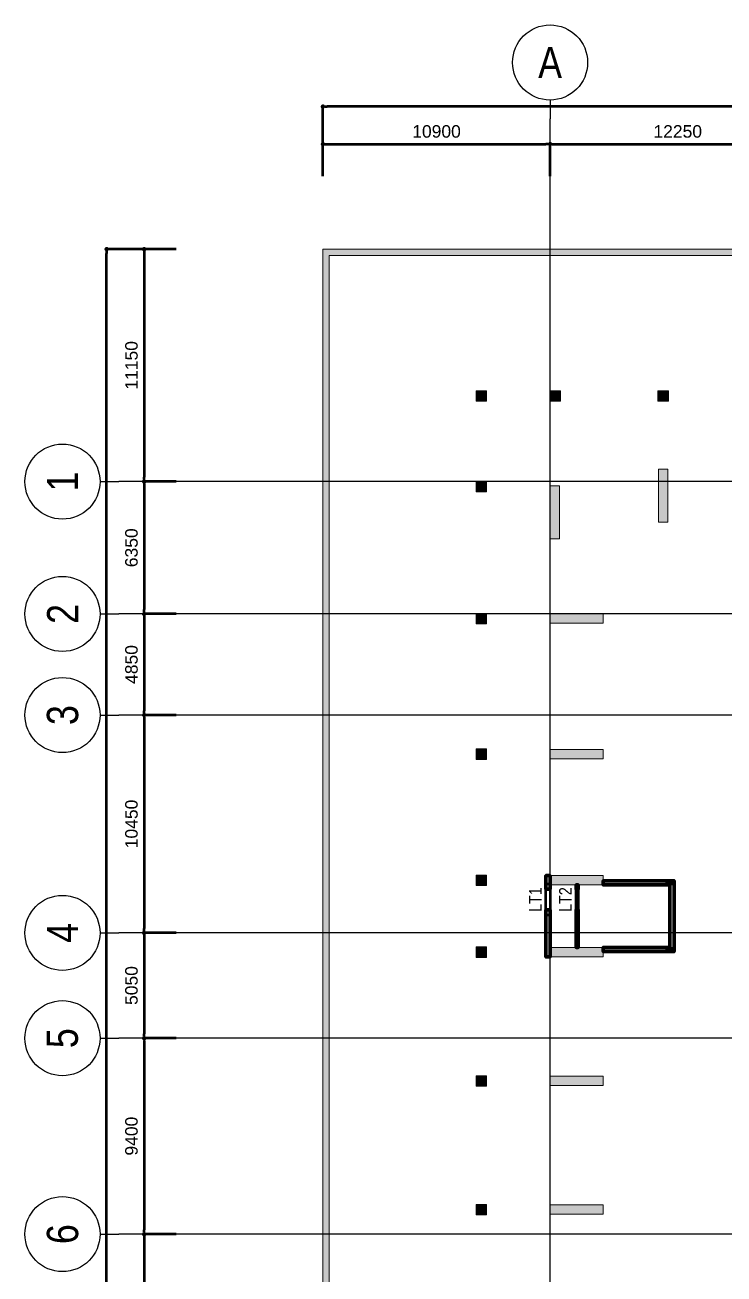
# Model space of a CAD drawing. Header units: millimetres. Extents: x -25197 to 555828, y -17247 to 174153.
# Drawn here: x -25197 to 8345, y 114236 to 174153 of the extents above; entities that cross this region are included whole.
import ezdxf
from ezdxf.enums import TextEntityAlignment as Align

# ---------------------------------------------------------------- set-up
doc = ezdxf.new("R2010")
doc.units = ezdxf.units.MM
doc.header["$LTSCALE"] = 250
doc.linetypes.add('CHG_XX_Cot_Ham 2$0$MB_Luoi truc$0$HTT Hidden 21', pattern=[3, 2, -1])
doc.linetypes.add('CHG_XX_Luoi truc$0$MB_Luoi truc$0$Center101', pattern=[13, 10, -1, 1, -1])
for name, color, linetype, lineweight in [('CHG_XX_Cot_Ham 2$0$MB_Luoi truc$0$Dim 300', 1, 'Continuous', 5), ('CHG_XX_Cot_Ham 2$0$NS-Pier-H2', 150, 'Continuous', 13), ('CHG_XX_Cot_Ham 2$0$NS-Pier-H2 @ 1 VP1', 150, 'Continuous', 13), ('CHG_XX_Cot_Ham 2$0$NS-Pier-H2 @ 1 VP2', 150, 'Continuous', 13), ('CHG_XX_Cot_Ham 2$0$NS-Pier-H2 @ 1 VP3', 150, 'Continuous', 13), ('CHG_XX_Cot_Ham 2$0$NS-Pier-H2 @ 1 VPModel', 150, 'Continuous', 13), ('CHG_XX_Cot_Ham 2$0$NS-Pier-H2 @ 150', 150, 'Continuous', 13), ('CTHEP', 2, 'Continuous', 50), ('MB Ham 2$0$Wall Line', 4, 'Continuous', 70)]:
    doc.layers.add(name, color=color, linetype=linetype, lineweight=lineweight)
for name, color, linetype, lineweight, plot in [('CHG_XX_Cot_Ham 2$0$NS-Column-H2', 90, 'Continuous', 13, False), ('CHG_XX_Cot_Ham 2$0$NS-Column-H2 @ 1 VP1', 90, 'Continuous', 13, False), ('CHG_XX_Cot_Ham 2$0$NS-Column-H2 @ 1 VP2', 90, 'Continuous', 13, False), ('CHG_XX_Cot_Ham 2$0$NS-Column-H2 @ 1 VP3', 90, 'Continuous', 13, False), ('CHG_XX_Cot_Ham 2$0$NS-Column-H2 @ 1 VPModel', 90, 'Continuous', 13, False), ('CHG_XX_Cot_Ham 2$0$NS-Column-H2 @ 150', 90, 'Continuous', 13, False)]:
    doc.layers.add(name, color=color, linetype=linetype, lineweight=lineweight, plot=plot)
for name, color, linetype in [('CHG_XX_Luoi truc$0$Grid', 34, 'Continuous'), ('CHG_XX_Luoi truc$0$Grid Line', 8, 'CHG_XX_Luoi truc$0$MB_Luoi truc$0$Center101'), ('TEXT', 21, 'Continuous')]:
    doc.layers.add(name, color=color, linetype=linetype)
doc.styles.add('CHG_XX_Cot_Ham 2$0$MB_Luoi truc$0$Arial_C', font='arial.ttf')
doc.styles.add('CHG_XX_Luoi truc$0$MB_Luoi truc$0$Grid A-F$0$VNI-HelveCB', font='VHELVCB_0.TTF')
doc.styles.add('TTP-HelCon', font='VHELVCN_0.TTF')
doc.dimstyles.new('CHG_XX_Cot_Ham 2$0$MB_Luoi truc$0$Dim 300 (A1-A2)', dxfattribs={"dimscale": 300, "dimtxt": 2, "dimasz": 0.7, "dimexe": 0, "dimexo": 1, "dimgap": 1, "dimtad": 1, "dimdec": 0, "dimzin": 12, "dimdsep": 46, "dimtxsty": 'CHG_XX_Cot_Ham 2$0$MB_Luoi truc$0$Arial_C', "dimblk": 'CHG_XX_Cot_Ham 2$0$MB_Luoi truc$0$_Dot', "dimcen": 1, "dimclrd": 256, "dimclre": 256, "dimclrt": 3, "dimadec": 0, "dimazin": 0, "dimtfac": 1, "dimtdec": 0, "dimtix": 1, "dimtmove": 2, "dimatfit": 3, "dimldrblk": 'CHG_XX_Cot_Ham 2$0$MB_Luoi truc$0$HTT Arrow 30', "dimfxl": 1, "dimtolj": 1, "dimtzin": 0, "dimarcsym": 0})

# ---------------------------------------------------------------- blocks, each defined once
blk = doc.blocks.new('CHG_XX_Cot_Ham 2$0$MB_Luoi truc$0$_Dot')
at = {"color": 0, "linetype": 'ByBlock', "lineweight": -2}
blk.add_line((-0.5, 0), (-1, 0), dxfattribs=at)
at = {"color": 0, "linetype": 'ByBlock', "const_width": 0.5}
blk.add_lwpolyline([(-0.25, 0, 1), (0.25, 0, 1)], format="xyb", close=True, dxfattribs=at)
blk = doc.blocks.new('*D2125')
at = {"layer": 'CHG_XX_Cot_Ham 2$0$MB_Luoi truc$0$Dim 300', "lineweight": -2, "transparency": 16777216}
for p, q in [((-10900, 166908), (-10900, 168437)), ((-10690, 168437), (-210, 168437)), ((0, 166908), (0, 168437))]:
    blk.add_line(p, q, dxfattribs=at)
at = {"layer": 'Defpoints', "color": 0, "transparency": 16777216}
for p in [(0, 168437), (-10900, 166608), (0, 166608)]:
    blk.add_point(p, dxfattribs=at)
at = {"layer": 'CHG_XX_Cot_Ham 2$0$MB_Luoi truc$0$Dim 300', "lineweight": -2, "transparency": 16777216, "xscale": 210, "yscale": 210, "zscale": 210, "rotation": 180}
blk.add_blockref('CHG_XX_Cot_Ham 2$0$MB_Luoi truc$0$_Dot', (-10900, 168437), dxfattribs=at)
at = {"layer": 'CHG_XX_Cot_Ham 2$0$MB_Luoi truc$0$Dim 300', "lineweight": -2, "transparency": 16777216, "xscale": 210, "yscale": 210, "zscale": 210}
blk.add_blockref('CHG_XX_Cot_Ham 2$0$MB_Luoi truc$0$_Dot', (0, 168437), dxfattribs=at)
at = {"layer": 'CHG_XX_Cot_Ham 2$0$MB_Luoi truc$0$Dim 300', "color": 3, "transparency": 16777216, "insert": (-5450, 169043), "char_height": 600, "attachment_point": 5, "style": 'CHG_XX_Cot_Ham 2$0$MB_Luoi truc$0$Arial_C'}
blk.add_mtext('\\A1;10900', dxfattribs=at)
blk = doc.blocks.new('CHG_XX_Cot_Ham 2$0$MB_Luoi truc$0$HTT Arrow 30')
blk.add_hatch(color=256).paths.add_polyline_path([(-2.5, 0.375), (-2.5, -0.375), (0, 0)])
at = {"color": 0, "linetype": 'ByBlock', "lineweight": -2}
for p, q in [((0, 0), (-2.5, 0.375)), ((-2.5, -0.375), (-2.5, 0.375)), ((0, 0), (-2.5, -0.375))]:
    blk.add_line(p, q, dxfattribs=at)
blk = doc.blocks.new('*D2126')
at = {"layer": 'CHG_XX_Cot_Ham 2$0$MB_Luoi truc$0$Dim 300', "lineweight": -2, "transparency": 16777216}
for p, q in [((0, 166908), (0, 168437)), ((210, 168437), (12040, 168437)), ((12250, 166908), (12250, 168437))]:
    blk.add_line(p, q, dxfattribs=at)
at = {"layer": 'Defpoints', "color": 0, "transparency": 16777216}
for p in [(12250, 168437), (0, 166608), (12250, 166608)]:
    blk.add_point(p, dxfattribs=at)
at = {"layer": 'CHG_XX_Cot_Ham 2$0$MB_Luoi truc$0$Dim 300', "lineweight": -2, "transparency": 16777216, "xscale": 210, "yscale": 210, "zscale": 210, "rotation": 180}
blk.add_blockref('CHG_XX_Cot_Ham 2$0$MB_Luoi truc$0$_Dot', (0, 168437), dxfattribs=at)
at = {"layer": 'CHG_XX_Cot_Ham 2$0$MB_Luoi truc$0$Dim 300', "lineweight": -2, "transparency": 16777216, "xscale": 210, "yscale": 210, "zscale": 210}
blk.add_blockref('CHG_XX_Cot_Ham 2$0$MB_Luoi truc$0$_Dot', (12250, 168437), dxfattribs=at)
at = {"layer": 'CHG_XX_Cot_Ham 2$0$MB_Luoi truc$0$Dim 300', "color": 3, "transparency": 16777216, "insert": (6125, 169043), "char_height": 600, "attachment_point": 5, "style": 'CHG_XX_Cot_Ham 2$0$MB_Luoi truc$0$Arial_C'}
blk.add_mtext('\\A1;12250', dxfattribs=at)
blk = doc.blocks.new('*D2138')
at = {"layer": 'CHG_XX_Cot_Ham 2$0$MB_Luoi truc$0$Dim 300', "lineweight": -2, "transparency": 16777216}
for p, q in [((-10900, 166908), (-10900, 170237)), ((105840, 170237), (-10690, 170237)), ((106050, 166908), (106050, 170237))]:
    blk.add_line(p, q, dxfattribs=at)
at = {"layer": 'Defpoints', "color": 0, "transparency": 16777216}
for p in [(-10900, 170237), (-10900, 166608), (106050, 166608)]:
    blk.add_point(p, dxfattribs=at)
at = {"layer": 'CHG_XX_Cot_Ham 2$0$MB_Luoi truc$0$Dim 300', "lineweight": -2, "transparency": 16777216, "xscale": 210, "yscale": 210, "zscale": 210, "rotation": 180}
blk.add_blockref('CHG_XX_Cot_Ham 2$0$MB_Luoi truc$0$_Dot', (-10900, 170237), dxfattribs=at)
at = {"layer": 'CHG_XX_Cot_Ham 2$0$MB_Luoi truc$0$Dim 300', "lineweight": -2, "transparency": 16777216, "xscale": 210, "yscale": 210, "zscale": 210}
blk.add_blockref('CHG_XX_Cot_Ham 2$0$MB_Luoi truc$0$_Dot', (106050, 170237), dxfattribs=at)
at = {"layer": 'CHG_XX_Cot_Ham 2$0$MB_Luoi truc$0$Dim 300', "color": 3, "transparency": 16777216, "insert": (47575, 170843), "char_height": 600, "attachment_point": 5, "style": 'CHG_XX_Cot_Ham 2$0$MB_Luoi truc$0$Arial_C'}
blk.add_mtext('\\A1;116950', dxfattribs=at)
blk = doc.blocks.new('*D2139')
at = {"layer": 'CHG_XX_Cot_Ham 2$0$MB_Luoi truc$0$Dim 300', "lineweight": -2, "transparency": 16777216}
for p, q in [((-17945, 163400), (-19478, 163400)), ((-19478, 163190), (-19478, 152460)), ((-17945, 152250), (-19478, 152250))]:
    blk.add_line(p, q, dxfattribs=at)
at = {"layer": 'Defpoints', "color": 0, "transparency": 16777216}
for p in [(-17645, 163400), (-19478, 152250), (-17645, 152250)]:
    blk.add_point(p, dxfattribs=at)
at = {"layer": 'CHG_XX_Cot_Ham 2$0$MB_Luoi truc$0$Dim 300', "lineweight": -2, "transparency": 16777216, "xscale": 210, "yscale": 210, "zscale": 210}
for p, rotation in [((-19478, 163400), 90), ((-19478, 152250), 270)]:
    blk.add_blockref('CHG_XX_Cot_Ham 2$0$MB_Luoi truc$0$_Dot', p, dxfattribs=dict(at, rotation=rotation))
at = {"layer": 'CHG_XX_Cot_Ham 2$0$MB_Luoi truc$0$Dim 300', "color": 3, "transparency": 16777216, "insert": (-20085, 157825), "char_height": 600, "attachment_point": 5, "rotation": 90, "style": 'CHG_XX_Cot_Ham 2$0$MB_Luoi truc$0$Arial_C'}
blk.add_mtext('\\A1;11150', dxfattribs=at)
blk = doc.blocks.new('*D2140')
at = {"layer": 'CHG_XX_Cot_Ham 2$0$MB_Luoi truc$0$Dim 300', "lineweight": -2, "transparency": 16777216}
for p, q in [((-17945, 152250), (-19478, 152250)), ((-19478, 152040), (-19478, 146110)), ((-17945, 145900), (-19478, 145900))]:
    blk.add_line(p, q, dxfattribs=at)
at = {"layer": 'Defpoints', "color": 0, "transparency": 16777216}
for p in [(-17645, 152250), (-19478, 145900), (-17645, 145900)]:
    blk.add_point(p, dxfattribs=at)
at = {"layer": 'CHG_XX_Cot_Ham 2$0$MB_Luoi truc$0$Dim 300', "lineweight": -2, "transparency": 16777216, "xscale": 210, "yscale": 210, "zscale": 210}
for p, rotation in [((-19478, 152250), 90), ((-19478, 145900), 270)]:
    blk.add_blockref('CHG_XX_Cot_Ham 2$0$MB_Luoi truc$0$_Dot', p, dxfattribs=dict(at, rotation=rotation))
at = {"layer": 'CHG_XX_Cot_Ham 2$0$MB_Luoi truc$0$Dim 300', "color": 3, "transparency": 16777216, "insert": (-20085, 149075), "char_height": 600, "attachment_point": 5, "rotation": 90, "style": 'CHG_XX_Cot_Ham 2$0$MB_Luoi truc$0$Arial_C'}
blk.add_mtext('\\A1;6350', dxfattribs=at)
blk = doc.blocks.new('*D2141')
at = {"layer": 'CHG_XX_Cot_Ham 2$0$MB_Luoi truc$0$Dim 300', "lineweight": -2, "transparency": 16777216}
for p, q in [((-17945, 145900), (-19478, 145900)), ((-19478, 145690), (-19478, 141260)), ((-17945, 141050), (-19478, 141050))]:
    blk.add_line(p, q, dxfattribs=at)
at = {"layer": 'Defpoints', "color": 0, "transparency": 16777216}
for p in [(-17645, 145900), (-19478, 141050), (-17645, 141050)]:
    blk.add_point(p, dxfattribs=at)
at = {"layer": 'CHG_XX_Cot_Ham 2$0$MB_Luoi truc$0$Dim 300', "lineweight": -2, "transparency": 16777216, "xscale": 210, "yscale": 210, "zscale": 210}
for p, rotation in [((-19478, 145900), 90), ((-19478, 141050), 270)]:
    blk.add_blockref('CHG_XX_Cot_Ham 2$0$MB_Luoi truc$0$_Dot', p, dxfattribs=dict(at, rotation=rotation))
at = {"layer": 'CHG_XX_Cot_Ham 2$0$MB_Luoi truc$0$Dim 300', "color": 3, "transparency": 16777216, "insert": (-20085, 143475), "char_height": 600, "attachment_point": 5, "rotation": 90, "style": 'CHG_XX_Cot_Ham 2$0$MB_Luoi truc$0$Arial_C'}
blk.add_mtext('\\A1;4850', dxfattribs=at)
blk = doc.blocks.new('*D2142')
at = {"layer": 'CHG_XX_Cot_Ham 2$0$MB_Luoi truc$0$Dim 300', "lineweight": -2, "transparency": 16777216}
for p, q in [((-17945, 141050), (-19478, 141050)), ((-19478, 140840), (-19478, 130810)), ((-17945, 130600), (-19478, 130600))]:
    blk.add_line(p, q, dxfattribs=at)
at = {"layer": 'Defpoints', "color": 0, "transparency": 16777216}
for p in [(-17645, 141050), (-19478, 130600), (-17645, 130600)]:
    blk.add_point(p, dxfattribs=at)
at = {"layer": 'CHG_XX_Cot_Ham 2$0$MB_Luoi truc$0$Dim 300', "lineweight": -2, "transparency": 16777216, "xscale": 210, "yscale": 210, "zscale": 210}
for p, rotation in [((-19478, 141050), 90), ((-19478, 130600), 270)]:
    blk.add_blockref('CHG_XX_Cot_Ham 2$0$MB_Luoi truc$0$_Dot', p, dxfattribs=dict(at, rotation=rotation))
at = {"layer": 'CHG_XX_Cot_Ham 2$0$MB_Luoi truc$0$Dim 300', "color": 3, "transparency": 16777216, "insert": (-20085, 135825), "char_height": 600, "attachment_point": 5, "rotation": 90, "style": 'CHG_XX_Cot_Ham 2$0$MB_Luoi truc$0$Arial_C'}
blk.add_mtext('\\A1;10450', dxfattribs=at)
blk = doc.blocks.new('*D2143')
at = {"layer": 'CHG_XX_Cot_Ham 2$0$MB_Luoi truc$0$Dim 300', "lineweight": -2, "transparency": 16777216}
for p, q in [((-17945, 130600), (-19478, 130600)), ((-19478, 130390), (-19478, 125760)), ((-17945, 125550), (-19478, 125550))]:
    blk.add_line(p, q, dxfattribs=at)
at = {"layer": 'Defpoints', "color": 0, "transparency": 16777216}
for p in [(-17645, 130600), (-19478, 125550), (-17645, 125550)]:
    blk.add_point(p, dxfattribs=at)
at = {"layer": 'CHG_XX_Cot_Ham 2$0$MB_Luoi truc$0$Dim 300', "lineweight": -2, "transparency": 16777216, "xscale": 210, "yscale": 210, "zscale": 210}
for p, rotation in [((-19478, 130600), 90), ((-19478, 125550), 270)]:
    blk.add_blockref('CHG_XX_Cot_Ham 2$0$MB_Luoi truc$0$_Dot', p, dxfattribs=dict(at, rotation=rotation))
at = {"layer": 'CHG_XX_Cot_Ham 2$0$MB_Luoi truc$0$Dim 300', "color": 3, "transparency": 16777216, "insert": (-20085, 128075), "char_height": 600, "attachment_point": 5, "rotation": 90, "style": 'CHG_XX_Cot_Ham 2$0$MB_Luoi truc$0$Arial_C'}
blk.add_mtext('\\A1;5050', dxfattribs=at)
blk = doc.blocks.new('*D2144')
at = {"layer": 'CHG_XX_Cot_Ham 2$0$MB_Luoi truc$0$Dim 300', "lineweight": -2, "transparency": 16777216}
for p, q in [((-17945, 125550), (-19478, 125550)), ((-19478, 125340), (-19478, 116360)), ((-17945, 116150), (-19478, 116150))]:
    blk.add_line(p, q, dxfattribs=at)
at = {"layer": 'Defpoints', "color": 0, "transparency": 16777216}
for p in [(-17645, 125550), (-19478, 116150), (-17645, 116150)]:
    blk.add_point(p, dxfattribs=at)
at = {"layer": 'CHG_XX_Cot_Ham 2$0$MB_Luoi truc$0$Dim 300', "lineweight": -2, "transparency": 16777216, "xscale": 210, "yscale": 210, "zscale": 210}
for p, rotation in [((-19478, 125550), 90), ((-19478, 116150), 270)]:
    blk.add_blockref('CHG_XX_Cot_Ham 2$0$MB_Luoi truc$0$_Dot', p, dxfattribs=dict(at, rotation=rotation))
at = {"layer": 'CHG_XX_Cot_Ham 2$0$MB_Luoi truc$0$Dim 300', "color": 3, "transparency": 16777216, "insert": (-20085, 120850), "char_height": 600, "attachment_point": 5, "rotation": 90, "style": 'CHG_XX_Cot_Ham 2$0$MB_Luoi truc$0$Arial_C'}
blk.add_mtext('\\A1;9400', dxfattribs=at)
blk = doc.blocks.new('*D2145')
at = {"layer": 'CHG_XX_Cot_Ham 2$0$MB_Luoi truc$0$Dim 300', "lineweight": -2, "transparency": 16777216}
for p, q in [((-17945, 116150), (-19478, 116150)), ((-19478, 115940), (-19478, 106960)), ((-17945, 106750), (-19478, 106750))]:
    blk.add_line(p, q, dxfattribs=at)
at = {"layer": 'Defpoints', "color": 0, "transparency": 16777216}
for p in [(-17645, 116150), (-19478, 106750), (-17645, 106750)]:
    blk.add_point(p, dxfattribs=at)
at = {"layer": 'CHG_XX_Cot_Ham 2$0$MB_Luoi truc$0$Dim 300', "lineweight": -2, "transparency": 16777216, "xscale": 210, "yscale": 210, "zscale": 210}
for p, rotation in [((-19478, 116150), 90), ((-19478, 106750), 270)]:
    blk.add_blockref('CHG_XX_Cot_Ham 2$0$MB_Luoi truc$0$_Dot', p, dxfattribs=dict(at, rotation=rotation))
at = {"layer": 'CHG_XX_Cot_Ham 2$0$MB_Luoi truc$0$Dim 300', "color": 3, "transparency": 16777216, "insert": (-20085, 111450), "char_height": 600, "attachment_point": 5, "rotation": 90, "style": 'CHG_XX_Cot_Ham 2$0$MB_Luoi truc$0$Arial_C'}
blk.add_mtext('\\A1;9400', dxfattribs=at)
blk = doc.blocks.new('*D2160')
at = {"layer": 'CHG_XX_Cot_Ham 2$0$MB_Luoi truc$0$Dim 300', "lineweight": -2, "transparency": 16777216}
for p, q in [((-17945, 163400), (-21278, 163400)), ((-21278, -8790), (-21278, 163190)), ((-17945, -9000), (-21278, -9000))]:
    blk.add_line(p, q, dxfattribs=at)
at = {"layer": 'Defpoints', "color": 0, "transparency": 16777216}
for p in [(-21278, 163400), (-17645, 163400), (-17645, -9000)]:
    blk.add_point(p, dxfattribs=at)
at = {"layer": 'CHG_XX_Cot_Ham 2$0$MB_Luoi truc$0$Dim 300', "lineweight": -2, "transparency": 16777216, "xscale": 210, "yscale": 210, "zscale": 210}
for p, rotation in [((-21278, 163400), 90), ((-21278, -9000), 270)]:
    blk.add_blockref('CHG_XX_Cot_Ham 2$0$MB_Luoi truc$0$_Dot', p, dxfattribs=dict(at, rotation=rotation))
at = {"layer": 'CHG_XX_Cot_Ham 2$0$MB_Luoi truc$0$Dim 300', "color": 3, "transparency": 16777216, "insert": (-21885, 77200), "char_height": 600, "attachment_point": 5, "rotation": 90, "style": 'CHG_XX_Cot_Ham 2$0$MB_Luoi truc$0$Arial_C'}
blk.add_mtext('\\A1;172400', dxfattribs=at)
blk = doc.blocks.new('*U2316')
at = {"layer": 'CHG_XX_Cot_Ham 2$0$NS-Pier-H2 @ 1 VP1'}
h = blk.add_hatch(color=256, dxfattribs=at)
h.dxf.hatch_style = 1
h.paths.add_polyline_path([(450, 0), (0, 0), (0, -2550), (450, -2550)])
at = {"layer": 'CHG_XX_Cot_Ham 2$0$NS-Pier-H2 @ 1 VP2'}
h = blk.add_hatch(color=256, dxfattribs=at)
h.dxf.hatch_style = 1
h.paths.add_polyline_path([(450, 0), (0, 0), (0, -2550), (450, -2550)])
at = {"layer": 'CHG_XX_Cot_Ham 2$0$NS-Pier-H2 @ 1 VP3'}
h = blk.add_hatch(color=256, dxfattribs=at)
h.dxf.hatch_style = 1
h.paths.add_polyline_path([(450, 0), (0, 0), (0, -2550), (450, -2550)])
at = {"layer": 'CHG_XX_Cot_Ham 2$0$NS-Pier-H2 @ 1 VPModel'}
h = blk.add_hatch(color=256, dxfattribs=at)
h.dxf.hatch_style = 1
h.paths.add_polyline_path([(450, 0), (0, 0), (0, -2550), (450, -2550)])
at = {"layer": 'CHG_XX_Cot_Ham 2$0$NS-Pier-H2 @ 150'}
h = blk.add_hatch(color=256, dxfattribs=at)
h.dxf.hatch_style = 1
h.paths.add_polyline_path([(450, 0), (0, 0), (0, -2550), (450, -2550)])
blk = doc.blocks.new('CHG_XX_Cot_Ham 2$0$Block A_C450x2250')
at = {"layer": 'CHG_XX_Cot_Ham 2$0$NS-Pier-H2'}
blk.add_lwpolyline([(450, -2550), (0, -2550), (0, 0), (450, 0)], close=True, dxfattribs=at)
blk.add_blockref('*U2316', (0, 0), dxfattribs=at)
blk = doc.blocks.new('*U2318')
at = {"layer": 'CHG_XX_Cot_Ham 2$0$NS-Column-H2 @ 1 VP1'}
h = blk.add_hatch(color=256, dxfattribs=at)
h.dxf.hatch_style = 1
h.paths.add_polyline_path([(-250, -250), (-250, 250), (250, 250), (250, -250)])
at = {"layer": 'CHG_XX_Cot_Ham 2$0$NS-Column-H2 @ 1 VP2'}
h = blk.add_hatch(color=256, dxfattribs=at)
h.dxf.hatch_style = 1
h.paths.add_polyline_path([(-250, -250), (-250, 250), (250, 250), (250, -250)])
at = {"layer": 'CHG_XX_Cot_Ham 2$0$NS-Column-H2 @ 1 VP3'}
h = blk.add_hatch(color=256, dxfattribs=at)
h.dxf.hatch_style = 1
h.paths.add_polyline_path([(-250, -250), (-250, 250), (250, 250), (250, -250)])
at = {"layer": 'CHG_XX_Cot_Ham 2$0$NS-Column-H2 @ 1 VPModel'}
h = blk.add_hatch(color=256, dxfattribs=at)
h.dxf.hatch_style = 1
h.paths.add_polyline_path([(-250, -250), (-250, 250), (250, 250), (250, -250)])
at = {"layer": 'CHG_XX_Cot_Ham 2$0$NS-Column-H2 @ 150'}
h = blk.add_hatch(color=256, dxfattribs=at)
h.dxf.hatch_style = 1
h.paths.add_polyline_path([(-250, -250), (-250, 250), (250, 250), (250, -250)])
blk = doc.blocks.new('CHG_XX_Cot_Ham 2$0$500x500')
at = {"layer": 'CHG_XX_Cot_Ham 2$0$NS-Column-H2'}
blk.add_lwpolyline([(250, -250), (250, 250), (-250, 250), (-250, -250)], close=True, dxfattribs=at)
blk.add_blockref('*U2318', (0, 0), dxfattribs=at)
blk = doc.blocks.new('*U2170')
at = {"layer": 'CHG_XX_Luoi truc$0$Grid', "lineweight": -2}
blk.add_line((0, 611), (0, 608), dxfattribs=at)
blk.add_circle((0, 617), 6, dxfattribs=at)
at = {"layer": 'CHG_XX_Luoi truc$0$Grid Line'}
blk.add_line((0, 0), (0, 608), dxfattribs=at)
at = {"layer": 'CHG_XX_Luoi truc$0$Grid', "lineweight": -2, "style": 'CHG_XX_Luoi truc$0$MB_Luoi truc$0$Grid A-F$0$VNI-HelveCB'}
for tag, p in [('GRIDSUB', (0, 617)), ('GRID', (0, -9))]:
    blk.add_attdef(tag, text='', height=5, dxfattribs=at).set_placement(p, align=Align.MIDDLE)
blk = doc.blocks.new('*U2171')
at = {"layer": 'CHG_XX_Luoi truc$0$Grid', "lineweight": -2}
blk.add_line((0, 441), (0, 438), dxfattribs=at)
blk.add_circle((0, 447), 6, dxfattribs=at)
at = {"layer": 'CHG_XX_Luoi truc$0$Grid Line'}
blk.add_line((0, 0), (0, 438), dxfattribs=at)
at = {"layer": 'CHG_XX_Luoi truc$0$Grid', "lineweight": -2, "style": 'CHG_XX_Luoi truc$0$MB_Luoi truc$0$Grid A-F$0$VNI-HelveCB'}
for tag, p in [('GRIDSUB', (0, 447)), ('GRID', (0, -9))]:
    blk.add_attdef(tag, text='', height=5, dxfattribs=at).set_placement(p, align=Align.MIDDLE)
blk = doc.blocks.new('CHG_XX_Luoi truc')
at = {"layer": 'CHG_XX_Luoi truc$0$Grid'}
ref = blk.add_blockref('*U2170', (0, -12747), dxfattribs=dict(at, xscale=300, yscale=300, zscale=300))
ref.add_attrib('GRIDSUB', 'A', dxfattribs={"lineweight": -2, "height": 1500, "style": 'CHG_XX_Luoi truc$0$MB_Luoi truc$0$Grid A-F$0$VNI-HelveCB'}).set_placement((0, 172353), align=Align.MIDDLE)
ref = blk.add_blockref('*U2171', (110703, 152250), dxfattribs=dict(at, xscale=300.0000000000013, yscale=300.0000000000013, zscale=300.0000000000013, rotation=90))
ref.add_attrib('GRIDSUB', '1', dxfattribs={"lineweight": -2, "height": 1500, "rotation": 90, "style": 'CHG_XX_Luoi truc$0$MB_Luoi truc$0$Grid A-F$0$VNI-HelveCB'}).set_placement((-23397, 152250), align=Align.MIDDLE)
ref = blk.add_blockref('*U2171', (110703, 145900), dxfattribs=dict(at, xscale=300.0000000000013, yscale=300.0000000000013, zscale=300.0000000000013, rotation=90))
ref.add_attrib('GRIDSUB', '2', dxfattribs={"lineweight": -2, "height": 1500, "rotation": 90, "style": 'CHG_XX_Luoi truc$0$MB_Luoi truc$0$Grid A-F$0$VNI-HelveCB'}).set_placement((-23397, 145900), align=Align.MIDDLE)
ref = blk.add_blockref('*U2171', (110703, 141050), dxfattribs=dict(at, xscale=300.0000000000013, yscale=300.0000000000013, zscale=300.0000000000013, rotation=90))
ref.add_attrib('GRIDSUB', '3', dxfattribs={"lineweight": -2, "height": 1500, "rotation": 90, "style": 'CHG_XX_Luoi truc$0$MB_Luoi truc$0$Grid A-F$0$VNI-HelveCB'}).set_placement((-23397, 141050), align=Align.MIDDLE)
ref = blk.add_blockref('*U2171', (110703, 130600), dxfattribs=dict(at, xscale=300.0000000000013, yscale=300.0000000000013, zscale=300.0000000000013, rotation=90))
ref.add_attrib('GRIDSUB', '4', dxfattribs={"lineweight": -2, "height": 1500, "rotation": 90, "style": 'CHG_XX_Luoi truc$0$MB_Luoi truc$0$Grid A-F$0$VNI-HelveCB'}).set_placement((-23397, 130600), align=Align.MIDDLE)
ref = blk.add_blockref('*U2171', (110703, 125550), dxfattribs=dict(at, xscale=300.0000000000013, yscale=300.0000000000013, zscale=300.0000000000013, rotation=90))
ref.add_attrib('GRIDSUB', '5', dxfattribs={"lineweight": -2, "height": 1500, "rotation": 90, "style": 'CHG_XX_Luoi truc$0$MB_Luoi truc$0$Grid A-F$0$VNI-HelveCB'}).set_placement((-23397, 125550), align=Align.MIDDLE)
ref = blk.add_blockref('*U2171', (110703, 116150), dxfattribs=dict(at, xscale=300.0000000000013, yscale=300.0000000000013, zscale=300.0000000000013, rotation=90))
ref.add_attrib('GRIDSUB', '6', dxfattribs={"lineweight": -2, "height": 1500, "rotation": 90, "style": 'CHG_XX_Luoi truc$0$MB_Luoi truc$0$Grid A-F$0$VNI-HelveCB'}).set_placement((-23397, 116150), align=Align.MIDDLE)
blk = doc.blocks.new('*U43')
at = {"layer": 'MB Ham 2$0$Wall Line'}
blk.add_lwpolyline([(3200, 0), (0, 0), (0, -200), (3200, -200)], close=True, dxfattribs=at)
blk = doc.blocks.new('*U33')
at = {"layer": 'MB Ham 2$0$Wall Line'}
blk.add_lwpolyline([(0, -3400), (0, 0), (-200, 0), (-200, -3400)], close=True, dxfattribs=at)
blk = doc.blocks.new('*U34')
at = {"layer": 'MB Ham 2$0$Wall Line'}
blk.add_lwpolyline([(0, -200), (0, 0), (-100, 0), (-100, -200)], close=True, dxfattribs=at)
blk = doc.blocks.new('*U44')
at = {"layer": 'MB Ham 2$0$Wall Line'}
blk.add_lwpolyline([(0, -650), (0, 0), (-200, 0), (-200, -650)], close=True, dxfattribs=at)
blk = doc.blocks.new('*U45')
at = {"layer": 'MB Ham 2$0$Wall Line'}
blk.add_lwpolyline([(0, 2250), (0, 0), (200, 0), (200, 2250)], close=True, dxfattribs=at)
blk = doc.blocks.new('*U35')
at = {"layer": 'MB Ham 2$0$Wall Line'}
blk.add_lwpolyline([(0, -1800), (0, 0), (-100, 0), (-100, -1800)], close=True, dxfattribs=at)
blk = doc.blocks.new('CHG_XX_Cot_Ham 2')
at = {"layer": 'CHG_XX_Cot_Ham 2$0$NS-Column-H2'}
h = blk.add_hatch(color=256, dxfattribs=at)
h.dxf.hatch_style = 1
h.paths.add_polyline_path([(5550, 133100), (5550, 132900), (5950, 132900), (5950, 133100)])
h = blk.add_hatch(color=256, dxfattribs=at)
h.dxf.hatch_style = 1
h.paths.add_polyline_path([(5550, 129900), (5550, 129700), (5950, 129700), (5950, 129900)])
at = {"layer": 'CHG_XX_Cot_Ham 2$0$NS-Pier-H2'}
h = blk.add_hatch(color=256, dxfattribs=at)
h.dxf.hatch_style = 1
h.paths.add_polyline_path([(99639.2, 163400), (-10900, 163400), (-10900, 85450), (-300, 85450), (-300, 84050), (32350, 84050), (32350, -9000), (103575.5, -9000), (106050, -6022), (106050, 158254.3)])
h.paths.add_polyline_path([(99533.7, 163100), (105750, 158110.4), (105750, 90450), (105650, 90450), (105750, 90450), (105750, 13850), (105750, 13722.3), (105750, -5913.6), (103434.7, -8700), (93599.8, -8700), (93299.8, -8700), (32650, -8700), (32650, 84350), (0, 84350), (0, 85750), (-10600, 85750), (-10600, 163100), (93600, 163100)], flags=16)
at = {"layer": 'CHG_XX_Cot_Ham 2$0$NS-Column-H2'}
for points in [[(5550, 133100), (5550, 132900), (5950, 132900), (5950, 133100)], [(5550, 129900), (5550, 129700), (5950, 129700), (5950, 129900)]]:
    blk.add_lwpolyline(points, close=True, dxfattribs=at)
at = {"layer": 'CHG_XX_Cot_Ham 2$0$NS-Pier-H2'}
for p, q in [((-10900, 85450), (-10900, 163400)), ((-10900, 163400), (99639.2, 163400)), ((-10600, 85750), (-10600, 163100)), ((-10600, 163100), (99533.7, 163100))]:
    blk.add_line(p, q, dxfattribs=at)
at = {"layer": 'CHG_XX_Cot_Ham 2$0$NS-Pier-H2', "linetype": 'CHG_XX_Cot_Ham 2$0$MB_Luoi truc$0$HTT Hidden 21'}
blk.add_lwpolyline([(99639.2, 163400), (106050, 158254.3), (106050, -6022), (103575.5, -9000), (32350, -9000), (32350, 84050), (-300, 84050), (-300, 85450), (-10900, 85450), (-10900, 163400)], close=True, dxfattribs=at)
at = {"layer": 'CHG_XX_Cot_Ham 2$0$NS-Column-H2'}
for p in [(-3300, 156350), (250, 156350), (5425, 156350), (-3300, 152000), (-3300, 145675), (-3298.6, 139175), (-3300, 133125), (-3300, 129675), (-3300, 123497.9), (-3300, 117322.9)]:
    blk.add_blockref('CHG_XX_Cot_Ham 2$0$500x500', p, dxfattribs=at)
at = {"layer": 'CHG_XX_Cot_Ham 2$0$NS-Pier-H2'}
for name, p in [('CHG_XX_Luoi truc', (0, 0)), ('CHG_XX_Cot_Ham 2$0$Block A_C450x2250', (5200, 152850)), ('CHG_XX_Cot_Ham 2$0$Block A_C450x2250', (0, 152050))]:
    blk.add_blockref(name, p, dxfattribs=at)
at = {"layer": 'CHG_XX_Cot_Ham 2$0$NS-Pier-H2', "xscale": -1, "rotation": 90}
for p in [(0, 145900), (0, 139400), (0, 129900), (0, 123725), (0, 117550)]:
    blk.add_blockref('CHG_XX_Cot_Ham 2$0$Block A_C450x2250', p, dxfattribs=at)
at = {"layer": 'CHG_XX_Cot_Ham 2$0$NS-Pier-H2', "rotation": 90}
blk.add_blockref('CHG_XX_Cot_Ham 2$0$Block A_C450x2250', (0, 132900), dxfattribs=at)
at = {"layer": 'CHG_XX_Cot_Ham 2$0$MB_Luoi truc$0$Dim 300'}
for base, p1, p2, picture, middle in [((-10900, 170237), (106050, 166608.3), (-10900, 166608.3), '*D2138', (47575, 170843.4)), ((0, 168437), (-10900, 166608.3), (0, 166608.3), '*D2125', (-5450, 169043.4)), ((12250, 168437), (0, 166608.3), (12250, 166608.3), '*D2126', (6125, 169043.4))]:
    dim = blk.add_linear_dim(base=base, p1=p1, p2=p2, dimstyle='CHG_XX_Cot_Ham 2$0$MB_Luoi truc$0$Dim 300 (A1-A2)', dxfattribs=at)
    dim.commit()
    dim.dimension.update_dxf_attribs({"geometry": picture, "text_midpoint": middle})
for base, p1, p2, picture, middle in [((-21278.2, 163400), (-17645.1, -9000), (-17645.1, 163400), '*D2160', (-21884.5, 77200)), ((-19478.2, 152250), (-17645.1, 163400), (-17645.1, 152250), '*D2139', (-20084.5, 157825)), ((-19478.2, 145900), (-17645.1, 152250), (-17645.1, 145900), '*D2140', (-20084.7, 149075)), ((-19478.2, 141050), (-17645.1, 145900), (-17645.1, 141050), '*D2141', (-20084.5, 143475)), ((-19478.2, 130600), (-17645.1, 141050), (-17645.1, 130600), '*D2142', (-20084.5, 135825)), ((-19478.2, 125550), (-17645.1, 130600), (-17645.1, 125550), '*D2143', (-20084.5, 128075)), ((-19478.2, 116150), (-17645.1, 125550), (-17645.1, 116150), '*D2144', (-20084.5, 120850)), ((-19478.2, 106750), (-17645.1, 116150), (-17645.1, 106750), '*D2145', (-20084.5, 111450))]:
    dim = blk.add_linear_dim(base=base, p1=p1, p2=p2, angle=90, dimstyle='CHG_XX_Cot_Ham 2$0$MB_Luoi truc$0$Dim 300 (A1-A2)', dxfattribs=at)
    dim.commit()
    dim.dimension.update_dxf_attribs({"geometry": picture, "text_midpoint": middle})

msp = doc.modelspace()

# ---------------------------------------------------------------- linework, layer by layer
at = {"layer": 'CTHEP'}
for points in [[(-200, 132950.00001), (0, 132950.00001), (0, 131450.00001), (-200, 131450.00001)], [(1250, 132900.00001), (1350, 132900.00001), (1350, 131400.00001), (1250, 131400.00001)]]:
    msp.add_lwpolyline(points, close=True, dxfattribs=at)

# ---------------------------------------------------------------- block references
msp.add_blockref('CHG_XX_Cot_Ham 2', (0, 0), dxfattribs=at)
at = {"layer": 'MB Ham 2$0$Wall Line'}
for name, p in [('*U44', (0, 133350.00001)), ('*U43', (2550, 133100.00001)), ('*U33', (5950, 133100.00001)), ('*U34', (1350, 132900.00001)), ('*U45', (-200, 129450.00001)), ('*U35', (1350, 131700.00001)), ('*U43', (2550, 129900.00001))]:
    msp.add_blockref(name, p, dxfattribs=at)
at = {"layer": 'MB Ham 2$0$Wall Line', "xscale": -1}
for name, p in [('*U44', (-200, 133350.00001)), ('*U33', (5750, 133100.00001)), ('*U34', (1250, 132900.00001)), ('*U45', (0, 129450.00001)), ('*U35', (1250, 131700.00001))]:
    msp.add_blockref(name, p, dxfattribs=at)
at = {"layer": 'MB Ham 2$0$Wall Line', "xscale": -1, "rotation": 180}
for p in [(2550, 132900.00001), (2550, 129700.00001)]:
    msp.add_blockref('*U43', p, dxfattribs=at)

# ---------------------------------------------------------------- texts
at = {"layer": 'TEXT', "style": 'TTP-HelCon'}
for s, p in [('LT1', (-227.5, 132200.00001)), ('LT2', (1211.99969, 132200.00001))]:
    msp.add_text(s, height=600, rotation=90, dxfattribs=at).set_placement(p, align=Align.BOTTOM_CENTER)

doc.saveas('drawing.dxf')
